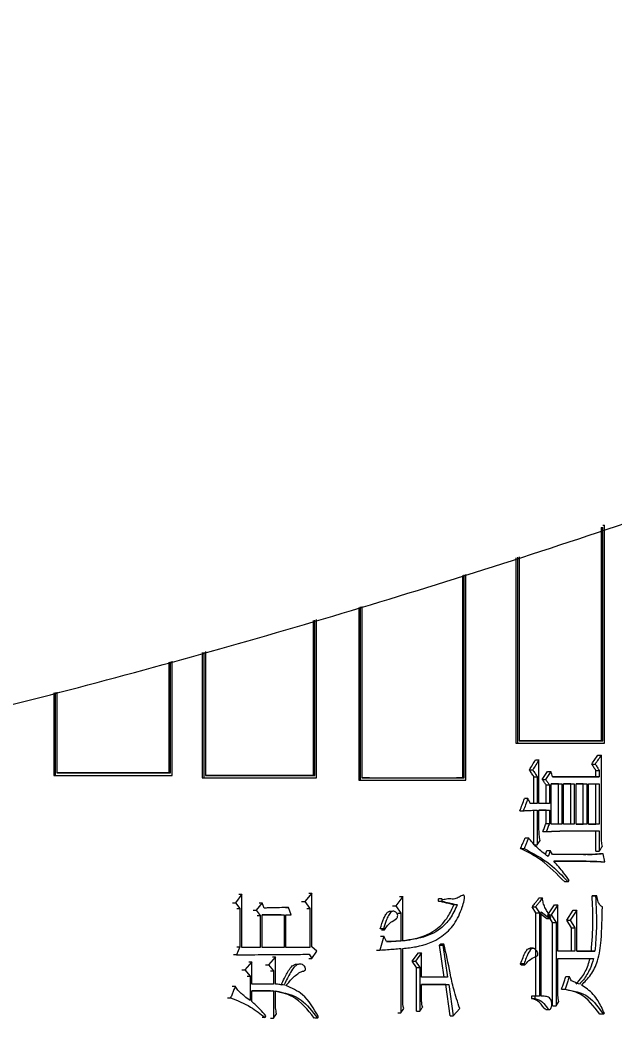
# Model space of a CAD drawing. Header units: millimetres. Extents: x 1852 to 4288, y 681 to 2404.
# Drawn here: x 2945.21 to 2957.33, y 955.82 to 976.14 of the extents above; entities that cross this region are included whole.
import ezdxf

# ---------------------------------------------------------------- set-up
doc = ezdxf.new("R2010")
doc.units = ezdxf.units.MM

msp = doc.modelspace()

# ---------------------------------------------------------------- linework, layer by layer
at = {"color": 7, "linetype": 'Continuous', "lineweight": 25}
for p, q in [((2957.053, 965.803), (2957.088, 965.803)), ((2957.053, 965.803), (2957.053, 961.462)), ((2957.084, 965.853), (2957.12, 965.853)), ((2957.088, 961.462), (2957.088, 965.803)), ((2957.12, 961.412), (2957.12, 965.853)), ((2955.316, 965.187), (2955.316, 961.412)), ((2955.35, 965.198), (2955.35, 961.412)), ((2955.383, 965.209), (2955.383, 961.462)), ((2954.227, 964.828), (2954.227, 960.709)), ((2954.261, 960.709), (2954.261, 964.839)), ((2954.294, 960.659), (2954.294, 964.85)), ((2952.114, 964.18), (2952.114, 960.659)), ((2952.146, 964.189), (2952.146, 960.659)), ((2952.18, 964.199), (2952.18, 960.709)), ((2951.188, 963.913), (2951.188, 960.759)), ((2951.22, 960.759), (2951.22, 963.922)), ((2951.255, 960.709), (2951.255, 963.932)), ((2948.926, 963.26), (2948.926, 960.709)), ((2948.956, 963.269), (2948.956, 960.709)), ((2948.992, 963.279), (2948.992, 960.759)), ((2948.247, 963.065), (2948.247, 960.809)), ((2948.277, 960.809), (2948.277, 963.073)), ((2948.313, 960.759), (2948.313, 963.084)), ((2945.902, 962.438), (2945.902, 960.759)), ((2945.93, 962.445), (2945.93, 960.759)), ((2945.967, 962.454), (2945.967, 960.809)), ((2955.383, 961.462), (2957.088, 961.462)), ((2957.053, 961.462), (2955.383, 961.462)), ((2957.053, 961.462), (2957.088, 961.462)), ((2955.316, 961.412), (2957.084, 961.412)), ((2955.316, 961.412), (2955.35, 961.412)), ((2955.35, 961.412), (2957.12, 961.412)), ((2957.084, 961.412), (2957.12, 961.412)), ((2955.716, 961.077), (2955.785, 961.077)), ((2955.785, 960.19), (2955.785, 961.077)), ((2956.984, 961.174), (2957.055, 961.174)), ((2948.247, 960.809), (2948.277, 960.809)), ((2955.589, 960.871), (2955.658, 960.871)), ((2955.957, 960.839), (2956.026, 960.839)), ((2956.859, 960.99), (2956.93, 960.99)), ((2956.943, 960.86), (2957.013, 960.86)), ((2956.943, 960.731), (2956.943, 960.86)), ((2957.013, 960.86), (2957.013, 960.731)), ((2945.902, 960.759), (2948.284, 960.759)), ((2945.902, 960.759), (2945.93, 960.759)), ((2948.284, 960.759), (2948.313, 960.759)), ((2948.926, 960.709), (2951.224, 960.709)), ((2948.926, 960.709), (2948.956, 960.709)), ((2951.188, 960.759), (2951.22, 960.759)), ((2951.224, 960.709), (2951.255, 960.709)), ((2952.114, 960.659), (2952.18, 960.659)), ((2952.114, 960.659), (2952.146, 960.659)), ((2952.332, 960.709), (2952.18, 960.709)), ((2952.672, 960.659), (2954.261, 960.659)), ((2954.227, 960.709), (2954.106, 960.709)), ((2954.227, 960.709), (2954.261, 960.709)), ((2954.261, 960.659), (2954.294, 960.659)), ((2955.681, 960.731), (2955.75, 960.731)), ((2955.681, 960.19), (2955.681, 960.731)), ((2955.75, 960.731), (2955.75, 960.19)), ((2955.851, 960.677), (2955.92, 960.677)), ((2957.013, 960.731), (2956.061, 960.731)), ((2956.061, 960.731), (2956.943, 960.731)), ((2956.943, 960.731), (2957.013, 960.731)), ((2955.928, 960.568), (2955.998, 960.568)), ((2955.928, 960.19), (2955.928, 960.568)), ((2955.998, 960.568), (2955.998, 960.19)), ((2956.033, 959.768), (2956.033, 960.59)), ((2956.033, 960.59), (2956.251, 960.59)), ((2956.182, 960.59), (2956.033, 960.59)), ((2956.182, 960.59), (2956.251, 960.59)), ((2956.182, 959.768), (2956.182, 960.59)), ((2956.251, 960.59), (2956.251, 959.768)), ((2956.287, 959.768), (2956.287, 960.59)), ((2956.287, 960.59), (2956.504, 960.59)), ((2956.434, 960.59), (2956.287, 960.59)), ((2956.434, 960.59), (2956.504, 960.59)), ((2956.434, 959.768), (2956.434, 960.59)), ((2956.504, 960.59), (2956.504, 959.768)), ((2956.539, 959.768), (2956.539, 960.59)), ((2956.539, 960.59), (2956.756, 960.59)), ((2956.685, 960.59), (2956.539, 960.59)), ((2956.685, 960.59), (2956.756, 960.59)), ((2956.685, 959.768), (2956.685, 960.59)), ((2956.756, 960.59), (2956.756, 959.768)), ((2956.791, 959.768), (2956.791, 960.59)), ((2956.791, 960.59), (2957.013, 960.59)), ((2956.943, 959.768), (2956.943, 960.59)), ((2957.013, 960.59), (2957.013, 959.768)), ((2955.558, 960.287), (2955.489, 960.287)), ((2955.397, 960.038), (2955.465, 960.038)), ((2955.75, 960.19), (2955.608, 960.19)), ((2955.681, 959.346), (2955.681, 960.049)), ((2955.75, 960.049), (2955.75, 959.346)), ((2955.998, 960.19), (2955.785, 960.19)), ((2955.785, 960.049), (2955.998, 960.049)), ((2955.785, 959.649), (2955.785, 960.049)), ((2955.928, 960.049), (2955.785, 960.049)), ((2955.928, 960.049), (2955.998, 960.049)), ((2955.928, 959.779), (2955.928, 960.049)), ((2955.998, 960.049), (2955.998, 959.779)), ((2955.865, 959.616), (2955.934, 959.616)), ((2955.928, 959.779), (2955.998, 959.779)), ((2956.251, 959.768), (2956.033, 959.768)), ((2956.23, 959.627), (2957.013, 959.627)), ((2956.504, 959.768), (2956.287, 959.768)), ((2956.756, 959.768), (2956.539, 959.768)), ((2956.539, 959.768), (2956.685, 959.768)), ((2956.756, 959.768), (2956.685, 959.768)), ((2957.013, 959.768), (2956.791, 959.768)), ((2956.791, 959.768), (2956.943, 959.768)), ((2957.013, 959.768), (2956.943, 959.768)), ((2956.943, 959.216), (2956.943, 959.627)), ((2957.013, 959.627), (2957.013, 959.216)), ((2955.504, 959.487), (2955.572, 959.487)), ((2955.411, 959.27), (2955.48, 959.27)), ((2955.681, 959.346), (2955.75, 959.346)), ((2955.943, 959.227), (2956.012, 959.227)), ((2956.061, 959.151), (2956.012, 959.227)), ((2956.943, 959.216), (2957.013, 959.216)), ((2956.763, 959.151), (2956.061, 959.151)), ((2956.089, 959.011), (2956.791, 959.011)), ((2956.72, 959.011), (2956.089, 959.011)), ((2956.692, 959.151), (2956.739, 959.151)), ((2956.72, 959.011), (2956.791, 959.011)), ((2957.089, 959.162), (2957.019, 959.162)), ((2957.053, 959), (2957.124, 959)), ((2957.124, 959), (2957.089, 959.162)), ((2956.378, 958.589), (2956.308, 958.589)), ((2956.378, 958.589), (2956.399, 958.621)), ((2949.545, 958.167), (2949.606, 958.167)), ((2949.73, 958.34), (2949.606, 958.167)), ((2949.606, 958.167), (2949.691, 958.048)), ((2949.669, 958.34), (2949.73, 958.34)), ((2949.73, 957.258), (2949.73, 958.34)), ((2950.147, 958.167), (2950.024, 958.015)), ((2950.086, 958.167), (2950.147, 958.167)), ((2950.186, 958.059), (2950.147, 958.167)), ((2950.951, 958.189), (2951.014, 958.189)), ((2951.158, 958.362), (2951.014, 958.189)), ((2951.014, 958.189), (2951.12, 958.048)), ((2951.096, 958.362), (2951.158, 958.362)), ((2951.158, 957.269), (2951.158, 958.362)), ((2953.011, 958.297), (2952.87, 958.102)), ((2952.945, 958.297), (2953.011, 958.297)), ((2953.011, 957.388), (2953.011, 958.297)), ((2953.806, 958.243), (2953.74, 958.243)), ((2953.74, 958.199), (2953.74, 958.243)), ((2953.74, 958.199), (2953.806, 958.199)), ((2953.806, 958.243), (2953.806, 958.199)), ((2955.787, 958.264), (2955.856, 958.264)), ((2956.866, 958.308), (2956.937, 958.308)), ((2956.894, 958.308), (2956.866, 958.308)), ((2956.964, 958.308), (2956.894, 958.308)), ((2956.964, 958.308), (2956.937, 958.308)), ((2949.63, 958.048), (2949.691, 958.048)), ((2949.691, 958.048), (2949.691, 957.269)), ((2949.963, 958.015), (2950.024, 958.015)), ((2950.024, 958.015), (2950.109, 957.907)), ((2950.623, 958.07), (2950.685, 958.07)), ((2950.739, 957.918), (2950.685, 958.07)), ((2951.058, 958.048), (2951.12, 958.048)), ((2951.12, 958.048), (2951.12, 957.258)), ((2952.799, 957.991), (2952.733, 957.991)), ((2952.804, 958.102), (2952.87, 958.102)), ((2952.87, 958.102), (2952.973, 957.951)), ((2954.12, 958.124), (2954.053, 958.124)), ((2955.646, 958.08), (2955.714, 958.08)), ((2955.723, 957.961), (2955.646, 958.08)), ((2955.714, 958.08), (2955.792, 957.961)), ((2955.828, 957.983), (2956.012, 957.842)), ((2955.828, 956.263), (2955.828, 957.983)), ((2955.964, 957.918), (2956.098, 958.124)), ((2956.167, 958.124), (2956.033, 957.918)), ((2956.098, 958.124), (2956.167, 958.124)), ((2956.167, 957.183), (2956.167, 958.124)), ((2956.35, 957.81), (2956.483, 958.016)), ((2956.553, 958.016), (2956.42, 957.81)), ((2956.483, 958.016), (2956.553, 958.016)), ((2956.553, 957.183), (2956.553, 958.016)), ((2950.048, 957.907), (2950.109, 957.907)), ((2950.109, 957.907), (2950.109, 957.258)), ((2950.147, 957.258), (2950.147, 957.918)), ((2950.147, 957.918), (2950.593, 957.918)), ((2950.531, 957.918), (2950.147, 957.918)), ((2950.531, 957.918), (2950.593, 957.918)), ((2950.593, 957.918), (2950.593, 957.258)), ((2950.632, 957.918), (2950.739, 957.918)), ((2950.632, 957.258), (2950.632, 957.918)), ((2950.677, 957.918), (2950.739, 957.918)), ((2952.908, 957.951), (2952.973, 957.951)), ((2952.973, 957.951), (2952.973, 957.388)), ((2955.723, 957.961), (2955.792, 957.961)), ((2955.723, 956.263), (2955.723, 957.961)), ((2955.792, 957.961), (2955.792, 956.263)), ((2955.943, 957.842), (2955.828, 957.93)), ((2956.012, 957.842), (2955.943, 957.842)), ((2955.964, 957.918), (2956.033, 957.918)), ((2956.062, 957.767), (2955.964, 957.918)), ((2956.012, 957.842), (2956.026, 957.875)), ((2956.033, 957.918), (2956.132, 957.767)), ((2956.062, 957.767), (2956.132, 957.767)), ((2956.062, 956.068), (2956.062, 957.767)), ((2956.132, 957.767), (2956.132, 956.068)), ((2956.35, 957.81), (2956.42, 957.81)), ((2956.448, 957.659), (2956.35, 957.81)), ((2956.42, 957.81), (2956.518, 957.659)), ((2952.574, 957.615), (2952.639, 957.615)), ((2956.448, 957.659), (2956.518, 957.659)), ((2956.448, 957.183), (2956.448, 957.659)), ((2956.518, 957.659), (2956.518, 957.183)), ((2952.624, 957.485), (2952.542, 957.204)), ((2952.559, 957.485), (2952.624, 957.485)), ((2952.676, 957.377), (2952.624, 957.485)), ((2952.908, 957.388), (2952.973, 957.388)), ((2949.691, 957.269), (2949.621, 957.107)), ((2950.109, 957.258), (2949.73, 957.258)), ((2950.593, 957.258), (2950.147, 957.258)), ((2951.12, 957.258), (2950.632, 957.258)), ((2951.257, 957.183), (2951.158, 957.269)), ((2951.158, 957.031), (2951.257, 957.183)), ((2952.477, 957.204), (2952.542, 957.204)), ((2952.973, 957.237), (2952.973, 955.928)), ((2953.011, 956.144), (2953.011, 957.237)), ((2953.204, 956.977), (2953.329, 957.15)), ((2953.395, 957.15), (2953.269, 956.977)), ((2953.329, 957.15), (2953.395, 957.15)), ((2953.395, 956.653), (2953.395, 957.15)), ((2953.784, 957.323), (2953.762, 957.302)), ((2953.762, 957.302), (2953.828, 957.302)), ((2953.857, 956.653), (2953.762, 957.302)), ((2953.85, 957.323), (2953.784, 957.323)), ((2953.85, 957.323), (2953.828, 957.302)), ((2953.828, 957.302), (2953.923, 956.653)), ((2955.664, 957.239), (2955.595, 957.239)), ((2956.518, 957.183), (2956.167, 957.183)), ((2956.923, 957.183), (2956.553, 957.183)), ((2956.553, 957.183), (2956.852, 957.183)), ((2956.852, 957.183), (2956.923, 957.183)), ((2949.621, 957.107), (2949.561, 957.107)), ((2949.939, 956.966), (2949.792, 956.804)), ((2949.878, 956.966), (2949.939, 956.966)), ((2949.939, 956.512), (2949.939, 956.966)), ((2950.417, 957.064), (2950.278, 956.901)), ((2950.355, 957.064), (2950.417, 957.064)), ((2950.417, 956.512), (2950.417, 957.064)), ((2951.096, 957.031), (2951.158, 957.031)), ((2951.105, 957.118), (2951.158, 957.031)), ((2953.204, 956.977), (2953.269, 956.977)), ((2953.292, 956.847), (2953.204, 956.977)), ((2953.269, 956.977), (2953.358, 956.847)), ((2956.167, 956.371), (2956.167, 957.031)), ((2956.167, 957.031), (2956.895, 957.031)), ((2949.731, 956.804), (2949.792, 956.804)), ((2949.792, 956.804), (2949.9, 956.674)), ((2950.217, 956.901), (2950.278, 956.901)), ((2950.278, 956.901), (2950.378, 956.782)), ((2950.317, 956.782), (2950.378, 956.782)), ((2950.378, 956.782), (2950.378, 956.512)), ((2950.881, 956.912), (2950.818, 956.912)), ((2953.292, 956.847), (2953.358, 956.847)), ((2953.292, 955.96), (2953.292, 956.847)), ((2955.48, 956.923), (2955.411, 956.923)), ((2955.425, 956.901), (2955.411, 956.923)), ((2955.425, 956.901), (2955.494, 956.901)), ((2955.48, 956.923), (2955.494, 956.901)), ((2949.839, 956.674), (2949.9, 956.674)), ((2949.9, 956.674), (2949.9, 956.177)), ((2953.923, 956.653), (2953.395, 956.653)), ((2956.329, 956.663), (2956.399, 956.663)), ((2949.537, 956.469), (2949.598, 956.469)), ((2950.378, 956.512), (2949.939, 956.512)), ((2949.939, 956.371), (2950.378, 956.371)), ((2949.939, 956.155), (2949.939, 956.371)), ((2950.316, 956.371), (2949.939, 956.371)), ((2950.317, 956.371), (2950.378, 956.371)), ((2950.378, 956.371), (2950.378, 955.82)), ((2950.417, 956.122), (2950.417, 956.371)), ((2953.395, 956.501), (2953.952, 956.501)), ((2953.395, 956.177), (2953.395, 956.501)), ((2953.886, 956.501), (2953.395, 956.501)), ((2953.886, 956.501), (2953.952, 956.501)), ((2953.973, 955.863), (2953.886, 956.501)), ((2953.952, 956.501), (2954.04, 955.863)), ((2956.245, 956.404), (2956.315, 956.404)), ((2949.444, 956.23), (2949.505, 956.23)), ((2955.631, 956.263), (2955.631, 956.22)), ((2955.7, 956.263), (2955.631, 956.263)), ((2955.631, 956.22), (2955.7, 956.22)), ((2955.7, 956.263), (2955.7, 956.22)), ((2955.792, 956.263), (2955.7, 956.263)), ((2955.86, 956.264), (2955.828, 956.264)), ((2956.132, 956.068), (2956.188, 956.155)), ((2952.973, 955.928), (2953.033, 956.014)), ((2953.292, 955.96), (2953.358, 955.96)), ((2954.04, 955.863), (2954.171, 956.014)), ((2955.921, 955.995), (2955.991, 955.995)), ((2956.062, 956.068), (2956.132, 956.068)), ((2950.209, 955.83), (2950.224, 955.863)), ((2950.378, 955.82), (2950.44, 955.906)), ((2951.273, 955.82), (2951.295, 955.841)), ((2952.908, 955.928), (2952.973, 955.928)), ((2953.973, 955.863), (2954.04, 955.863)), ((2957.096, 955.895), (2957.026, 955.895)), ((2957.096, 955.895), (2957.117, 955.917))]:
    msp.add_line(p, q, dxfattribs=at)
at = {"color": 7, "linetype": 'Continuous', "lineweight": 25, "flags": 128}
for points in [[(2957.055, 959.573), (2957.055, 960.168), (2957.055, 961.174)], [(2956.061, 960.731), (2956.044, 960.785), (2956.026, 960.839)], [(2956.012, 959.227), (2955.996, 959.182), (2955.983, 959.145), (2955.969, 959.108)], [(2952.617, 957.637), (2952.593, 957.637), (2952.572, 957.637), (2952.552, 957.637)], [(2952.617, 957.637), (2952.628, 957.626), (2952.639, 957.615)], [(2949.63, 957.269), (2949.645, 957.269), (2949.661, 957.269), (2949.691, 957.269)], [(2953.358, 956.847), (2953.358, 956.404), (2953.358, 955.96)], [(2950.209, 955.83), (2950.185, 955.83), (2950.166, 955.83), (2950.148, 955.83)], [(2950.317, 955.82), (2950.332, 955.82), (2950.347, 955.82), (2950.378, 955.82)], [(2951.273, 955.82), (2951.249, 955.82), (2951.229, 955.82), (2951.21, 955.82)]]:
    msp.add_lwpolyline(points, dxfattribs=at)
at = {"color": 7, "linetype": 'Continuous', "lineweight": 25}
for points, knots in [([(2902.594, 956.935), (2905.154, 956.96), (2908.734, 956.995), (2914.004, 957.274), (2918.468, 957.609), (2923.784, 958.175), (2929.353, 958.948), (2935.167, 959.958), (2941.138, 961.214), (2947.214, 962.725), (2953.352, 964.495), (2959.517, 966.53), (2965.681, 968.829), (2971.817, 971.394), (2977.906, 974.225), (2983.925, 977.319), (2989.858, 980.673), (2995.687, 984.285), (3001.397, 988.151), (3006.972, 992.265), (3012.4, 996.622), (3017.665, 1001.216), (3022.757, 1006.041), (3027.661, 1011.089), (3032.368, 1016.352), (3036.866, 1021.822), (3041.144, 1027.49), (3045.193, 1033.347), (3049.003, 1039.384), (3052.564, 1045.589), (3055.87, 1051.954), (3058.91, 1058.467), (3061.68, 1065.116), (3064.17, 1071.89), (3066.375, 1078.778), (3068.29, 1085.767), (3069.909, 1092.844), (3071.226, 1099.998), (3072.239, 1107.215), (3072.944, 1114.482), (3073.337, 1121.786), (3073.415, 1129.114), (3073.178, 1136.452), (3072.624, 1143.787), (3071.752, 1151.105), (3070.562, 1158.392), (3069.054, 1165.634), (3067.229, 1172.819), (3065.088, 1179.932), (3062.634, 1186.959), (3059.87, 1193.888), (3056.797, 1200.704), (3053.42, 1207.395), (3049.742, 1213.947), (3045.768, 1220.347), (3041.503, 1226.582), (3036.952, 1232.64), (3032.12, 1238.508), (3027.013, 1244.175), (3021.637, 1249.627), (3016.19, 1254.675), (3010.717, 1259.327), (3005.258, 1263.597), (2999.633, 1267.639), (2993.852, 1271.447), (2987.924, 1275.016), (2981.862, 1278.338), (2975.676, 1281.408), (2969.38, 1284.221), (2962.986, 1286.773), (2956.511, 1289.059), (2949.973, 1291.076), (2943.398, 1292.818), (2936.825, 1294.283), (2930.331, 1295.465), (2924.042, 1296.362), (2918.518, 1296.945), (2913.635, 1297.313), (2908.811, 1297.552), (2902.837, 1297.67), (2897.32, 1297.559), (2892.051, 1297.287), (2887.587, 1296.95), (2882.27, 1296.385), (2876.701, 1295.612), (2870.888, 1294.602), (2864.917, 1293.345), (2858.841, 1291.835), (2852.703, 1290.064), (2846.538, 1288.03), (2840.374, 1285.73), (2834.237, 1283.165), (2828.149, 1280.335), (2822.13, 1277.241), (2816.197, 1273.886), (2810.368, 1270.274), (2804.658, 1266.409), (2799.082, 1262.295), (2793.655, 1257.937), (2788.389, 1253.343), (2783.298, 1248.519), (2778.393, 1243.471), (2773.686, 1238.208), (2769.189, 1232.738), (2764.91, 1227.07), (2760.862, 1221.213), (2757.052, 1215.176), (2753.49, 1208.97), (2750.185, 1202.605), (2747.143, 1196.093), (2744.381, 1189.442), (2742.044, 1183.16), (2740.765, 1179.055), (2740.202, 1177.246)], [0, 0, 0, 0, 0.0102074, 0.014274, 0.021037, 0.0280561, 0.0355867, 0.0434511, 0.0515783, 0.0599113, 0.0684099, 0.0770439, 0.085791, 0.0946336, 0.1035582, 0.112554, 0.1216124, 0.1307262, 0.1398897, 0.1490979, 0.1583469, 0.1676331, 0.1769537, 0.1863062, 0.1956884, 0.2050985, 0.2145348, 0.2239961, 0.233481, 0.2429885, 0.2525178, 0.262068, 0.2716385, 0.2812287, 0.2908382, 0.3004664, 0.3101132, 0.3197782, 0.3294613, 0.3391624, 0.3488814, 0.3586183, 0.3683733, 0.3781464, 0.387938, 0.3977483, 0.4075776, 0.4174265, 0.4272956, 0.4371854, 0.4470968, 0.4570307, 0.4669882, 0.4769704, 0.486979, 0.4970156, 0.5070822, 0.5171812, 0.5273154, 0.5374882, 0.5477037, 0.5569145, 0.5661226, 0.5753266, 0.5845258, 0.5937191, 0.6029052, 0.6120821, 0.6212471, 0.6303962, 0.6395236, 0.6486197, 0.6576679, 0.6666375, 0.6754633, 0.6839789, 0.6919633, 0.6976055, 0.7035012, 0.7112199, 0.7214273, 0.7254939, 0.7322569, 0.739276, 0.7468066, 0.754671, 0.7627982, 0.7711312, 0.7796298, 0.7882638, 0.7970109, 0.8058535, 0.8147781, 0.8237739, 0.8328323, 0.8419461, 0.8511096, 0.8603178, 0.8695668, 0.878853, 0.8881736, 0.8975261, 0.9069083, 0.9163184, 0.9257547, 0.935216, 0.9447009, 0.9542084, 0.9637377, 0.9732879, 0.9828584, 0.9924486, 1, 1, 1, 1]), ([(2955.589, 960.871), (2955.61, 960.906), (2955.653, 960.974), (2955.695, 961.043), (2955.716, 961.077)], [0, 0, 0, 0, 0.499999, 1, 1, 1, 1]), ([(2955.785, 961.077), (2955.764, 961.043), (2955.722, 960.974), (2955.679, 960.906), (2955.658, 960.871)], [0, 0, 0, 0, 0.5, 1, 1, 1, 1]), ([(2956.859, 960.99), (2956.88, 961.021), (2956.922, 961.082), (2956.963, 961.144), (2956.984, 961.174)], [0, 0, 0, 0, 0.499999, 1, 1, 1, 1]), ([(2957.055, 961.174), (2957.034, 961.144), (2956.992, 961.082), (2956.951, 961.021), (2956.93, 960.99)], [0, 0, 0, 0, 0.5, 1, 1, 1, 1]), ([(2945.967, 960.809), (2946.208, 960.809), (2946.69, 960.809), (2947.461, 960.809), (2947.987, 960.809), (2948.277, 960.809)], [0, 0, 0, 0, 0.30968, 0.61936, 1, 1, 1, 1]), ([(2948.247, 960.809), (2948.057, 960.809), (2947.677, 960.809), (2946.919, 960.809), (2946.346, 960.809), (2945.967, 960.809)], [0, 0, 0, 0, 0.253112, 0.506224, 1, 1, 1, 1]), ([(2955.681, 960.731), (2955.666, 960.754), (2955.635, 960.801), (2955.604, 960.848), (2955.589, 960.871)], [0, 0, 0, 0, 0.5, 1, 1, 1, 1]), ([(2955.658, 960.871), (2955.673, 960.848), (2955.704, 960.801), (2955.735, 960.754), (2955.75, 960.731)], [0, 0, 0, 0, 0.499999, 1, 1, 1, 1]), ([(2955.851, 960.677), (2955.868, 960.704), (2955.904, 960.758), (2955.939, 960.812), (2955.957, 960.839)], [0, 0, 0, 0, 0.4999987, 1, 1, 1, 1]), ([(2956.026, 960.839), (2956.008, 960.812), (2955.973, 960.758), (2955.938, 960.704), (2955.92, 960.677)], [0, 0, 0, 0, 0.499999, 1, 1, 1, 1]), ([(2956.943, 960.86), (2956.929, 960.882), (2956.901, 960.925), (2956.873, 960.969), (2956.859, 960.99)], [0, 0, 0, 0, 0.5, 1, 1, 1, 1]), ([(2956.93, 960.99), (2956.944, 960.969), (2956.971, 960.925), (2956.999, 960.882), (2957.013, 960.86)], [0, 0, 0, 0, 0.499999, 1, 1, 1, 1]), ([(2945.93, 960.759), (2946.171, 960.759), (2946.653, 960.759), (2947.449, 960.759), (2947.999, 960.759), (2948.313, 960.759)], [0, 0, 0, 0, 0.300085, 0.60017, 1, 1, 1, 1]), ([(2948.956, 960.709), (2949.189, 960.709), (2949.654, 960.709), (2950.422, 960.709), (2950.952, 960.709), (2951.255, 960.709)], [0, 0, 0, 0, 0.300085, 0.60017, 1, 1, 1, 1]), ([(2948.992, 960.759), (2949.225, 960.759), (2949.69, 960.759), (2950.434, 960.759), (2950.94, 960.759), (2951.22, 960.759)], [0, 0, 0, 0, 0.30968, 0.61936, 1, 1, 1, 1]), ([(2951.188, 960.759), (2951.005, 960.759), (2950.639, 960.759), (2949.909, 960.759), (2949.357, 960.759), (2948.992, 960.759)], [0, 0, 0, 0, 0.2534485, 0.506897, 1, 1, 1, 1]), ([(2952.146, 960.659), (2952.364, 960.659), (2952.799, 960.659), (2953.516, 960.659), (2954.011, 960.659), (2954.294, 960.659)], [0, 0, 0, 0, 0.300081, 0.600162, 1, 1, 1, 1]), ([(2952.18, 960.709), (2952.398, 960.709), (2952.833, 960.709), (2953.528, 960.709), (2954, 960.709), (2954.261, 960.709)], [0, 0, 0, 0, 0.309921, 0.619841, 1, 1, 1, 1]), ([(2955.928, 960.568), (2955.916, 960.586), (2955.89, 960.622), (2955.864, 960.659), (2955.851, 960.677)], [0, 0, 0, 0, 0.5000002, 1, 1, 1, 1]), ([(2955.92, 960.677), (2955.933, 960.659), (2955.959, 960.622), (2955.985, 960.586), (2955.998, 960.568)], [0, 0, 0, 0, 0.499999, 1, 1, 1, 1]), ([(2955.397, 960.038), (2955.412, 960.08), (2955.443, 960.163), (2955.474, 960.246), (2955.489, 960.287)], [0, 0, 0, 0, 0.5, 1, 1, 1, 1]), ([(2955.558, 960.287), (2955.543, 960.246), (2955.512, 960.163), (2955.481, 960.08), (2955.465, 960.038)], [0, 0, 0, 0, 0.499999, 1, 1, 1, 1]), ([(2955.608, 960.19), (2955.6, 960.206), (2955.583, 960.238), (2955.566, 960.271), (2955.558, 960.287)], [0, 0, 0, 0, 0.500001, 1, 1, 1, 1]), ([(2955.465, 960.038), (2955.492, 960.04), (2955.544, 960.045), (2955.639, 960.048), (2955.708, 960.049), (2955.75, 960.049)], [0, 0, 0, 0, 0.276869, 0.553757, 1, 1, 1, 1]), ([(2955.807, 959.433), (2955.8, 959.472), (2955.787, 959.543), (2955.786, 959.617), (2955.785, 959.649)], [0, 0, 0, 0, 0.558835, 1, 1, 1, 1]), ([(2955.865, 959.616), (2955.876, 959.644), (2955.897, 959.698), (2955.918, 959.752), (2955.928, 959.779)], [0, 0, 0, 0, 0.499999, 1, 1, 1, 1]), ([(2955.998, 959.779), (2955.987, 959.752), (2955.966, 959.698), (2955.945, 959.644), (2955.934, 959.616)], [0, 0, 0, 0, 0.5, 1, 1, 1, 1]), ([(2955.934, 959.616), (2955.936, 959.617), (2955.941, 959.617), (2955.947, 959.617), (2955.951, 959.617), (2955.956, 959.617), (2955.96, 959.617), (2955.965, 959.618), (2955.969, 959.618), (2955.974, 959.618), (2955.978, 959.618), (2955.983, 959.618), (2955.987, 959.618), (2955.993, 959.619), (2955.997, 959.619), (2956.002, 959.619), (2956.006, 959.619), (2956.014, 959.619), (2956.023, 959.62), (2956.032, 959.62), (2956.041, 959.62), (2956.051, 959.621), (2956.06, 959.621), (2956.069, 959.621), (2956.078, 959.622), (2956.089, 959.622), (2956.098, 959.622), (2956.107, 959.623), (2956.116, 959.623), (2956.125, 959.623), (2956.134, 959.624), (2956.143, 959.624), (2956.152, 959.624), (2956.161, 959.625), (2956.168, 959.625), (2956.175, 959.625), (2956.181, 959.625), (2956.187, 959.626), (2956.192, 959.626), (2956.196, 959.626), (2956.201, 959.626), (2956.205, 959.626), (2956.21, 959.627), (2956.214, 959.627), (2956.219, 959.627), (2956.224, 959.627), (2956.228, 959.627), (2956.23, 959.627)], [0, 0, 0, 0, 0.0228582, 0.0457162, 0.0571452, 0.0685742, 0.0914321, 0.1028611, 0.1142901, 0.1371481, 0.1485771, 0.1600061, 0.1828641, 0.1942931, 0.217151, 0.22858, 0.240009, 0.262867, 0.308583, 0.3314409, 0.3542989, 0.4000149, 0.4228729, 0.4457309, 0.4914468, 0.5143048, 0.5600208, 0.5828788, 0.6057367, 0.6514527, 0.6743107, 0.6971687, 0.7428846, 0.7657426, 0.7886006, 0.8114586, 0.8343166, 0.8571745, 0.8686035, 0.8800325, 0.9028905, 0.9143195, 0.9257485, 0.9486065, 0.9600355, 0.9800177, 1, 1, 1, 1]), ([(2955.411, 959.27), (2955.423, 959.299), (2955.445, 959.35), (2955.476, 959.422), (2955.494, 959.465), (2955.504, 959.487)], [0, 0, 0, 0, 0.402506, 0.701253, 1, 1, 1, 1]), ([(2955.572, 959.487), (2955.56, 959.458), (2955.538, 959.407), (2955.507, 959.335), (2955.489, 959.292), (2955.48, 959.27)], [0, 0, 0, 0, 0.402372, 0.701186, 1, 1, 1, 1]), ([(2955.969, 959.108), (2955.89, 959.167), (2955.748, 959.274), (2955.626, 959.421), (2955.572, 959.487)], [0, 0, 0, 0, 0.5582906, 1, 1, 1, 1]), ([(2955.75, 959.346), (2955.759, 959.36), (2955.778, 959.389), (2955.797, 959.418), (2955.807, 959.433)], [0, 0, 0, 0, 0.5, 1, 1, 1, 1]), ([(2957.075, 959.314), (2957.07, 959.35), (2957.061, 959.411), (2957.056, 959.498), (2957.055, 959.548), (2957.055, 959.573)], [0, 0, 0, 0, 0.425218, 0.711978, 1, 1, 1, 1]), ([(2956.308, 958.589), (2956.153, 958.749), (2955.878, 959.034), (2955.553, 959.198), (2955.411, 959.27)], [0, 0, 0, 0, 0.563504, 1, 1, 1, 1]), ([(2955.48, 959.27), (2955.66, 959.176), (2955.984, 959.006), (2956.257, 958.717), (2956.378, 958.589)], [0, 0, 0, 0, 0.556051, 1, 1, 1, 1]), ([(2955.916, 959.152), (2955.916, 959.152), (2955.921, 959.165), (2955.929, 959.19), (2955.938, 959.215), (2955.943, 959.227)], [0, 0, 0, 0, 0.010312, 0.505157, 1, 1, 1, 1]), ([(2957.013, 959.216), (2957.023, 959.232), (2957.044, 959.265), (2957.065, 959.297), (2957.075, 959.314)], [0, 0, 0, 0, 0.499999, 1, 1, 1, 1]), ([(2956.399, 958.621), (2956.362, 958.674), (2956.294, 958.768), (2956.189, 958.896), (2956.123, 958.972), (2956.089, 959.011)], [0, 0, 0, 0, 0.38007, 0.689866, 1, 1, 1, 1]), ([(2957.053, 959), (2957.012, 959.001), (2956.936, 959.004), (2956.825, 959.007), (2956.755, 959.01), (2956.72, 959.011)], [0, 0, 0, 0, 0.371274, 0.685636, 1, 1, 1, 1]), ([(2957.089, 959.162), (2957.087, 959.162), (2957.082, 959.161), (2957.072, 959.16), (2957.062, 959.16), (2957.051, 959.159), (2957.045, 959.158), (2957.04, 959.158), (2957.035, 959.157), (2957.029, 959.157), (2957.021, 959.156), (2957.011, 959.156), (2957.001, 959.155), (2956.991, 959.154), (2956.981, 959.154), (2956.971, 959.153), (2956.96, 959.153), (2956.95, 959.153), (2956.94, 959.152), (2956.93, 959.152), (2956.92, 959.152), (2956.91, 959.152), (2956.9, 959.151), (2956.889, 959.151), (2956.879, 959.151), (2956.869, 959.151), (2956.862, 959.151), (2956.854, 959.151), (2956.848, 959.151), (2956.841, 959.151), (2956.836, 959.151), (2956.831, 959.151), (2956.826, 959.151), (2956.821, 959.151), (2956.816, 959.151), (2956.811, 959.151), (2956.806, 959.151), (2956.801, 959.151), (2956.795, 959.151), (2956.79, 959.151), (2956.785, 959.151), (2956.78, 959.151), (2956.775, 959.151), (2956.769, 959.151), (2956.765, 959.151), (2956.763, 959.151)], [0, 0, 0, 0, 0.023274, 0.046547, 0.093095, 0.116368, 0.139642, 0.151279, 0.162916, 0.18619, 0.209463, 0.232737, 0.279285, 0.302558, 0.325832, 0.372379, 0.395653, 0.418927, 0.465474, 0.488748, 0.512022, 0.558569, 0.581843, 0.605117, 0.651664, 0.674938, 0.698211, 0.721485, 0.744759, 0.756396, 0.779669, 0.791306, 0.802943, 0.826217, 0.837854, 0.84949, 0.872764, 0.884401, 0.896038, 0.919311, 0.930948, 0.942585, 0.965859, 0.977496, 1, 1, 1, 1]), ([(2956.772, 959.151), (2956.786, 959.151), (2956.834, 959.151), (2956.917, 959.153), (2956.985, 959.159), (2957.019, 959.162)], [0, 0, 0, 0, 0.171827, 0.585698, 1, 1, 1, 1]), ([(2956.791, 959.011), (2956.793, 959.011), (2956.798, 959.01), (2956.805, 959.01), (2956.81, 959.01), (2956.815, 959.01), (2956.82, 959.01), (2956.825, 959.01), (2956.831, 959.009), (2956.836, 959.009), (2956.841, 959.009), (2956.846, 959.009), (2956.853, 959.009), (2956.86, 959.008), (2956.871, 959.008), (2956.881, 959.008), (2956.891, 959.007), (2956.902, 959.007), (2956.912, 959.007), (2956.922, 959.006), (2956.932, 959.006), (2956.943, 959.006), (2956.953, 959.005), (2956.963, 959.005), (2956.974, 959.005), (2956.984, 959.004), (2956.992, 959.004), (2956.999, 959.004), (2957.007, 959.004), (2957.015, 959.003), (2957.023, 959.003), (2957.029, 959.003), (2957.034, 959.003), (2957.039, 959.003), (2957.044, 959.002), (2957.05, 959.002), (2957.055, 959.002), (2957.06, 959.002), (2957.065, 959.002), (2957.07, 959.002), (2957.075, 959.001), (2957.08, 959.001), (2957.086, 959.001), (2957.091, 959.001), (2957.096, 959.001), (2957.101, 959.001), (2957.106, 959), (2957.111, 959), (2957.117, 959), (2957.121, 959), (2957.124, 959)], [0, 0, 0, 0, 0.023174, 0.046349, 0.057936, 0.069523, 0.092698, 0.104285, 0.115872, 0.139047, 0.150634, 0.162221, 0.185396, 0.20857, 0.231745, 0.278094, 0.301268, 0.324442, 0.370791, 0.393966, 0.41714, 0.463489, 0.486664, 0.509838, 0.556187, 0.579362, 0.602536, 0.625711, 0.648885, 0.672059, 0.695234, 0.718408, 0.729996, 0.741583, 0.764757, 0.776345, 0.787932, 0.811106, 0.822693, 0.834281, 0.857455, 0.869042, 0.88063, 0.903804, 0.915391, 0.926979, 0.950153, 0.96174, 0.973327, 1, 1, 1, 1]), ([(2953.011, 957.237), (2953.101, 957.246), (2953.376, 957.275), (2953.75, 957.405), (2954.069, 957.715), (2954.2, 957.994), (2954.256, 958.189), (2954.27, 958.264), (2954.267, 958.297), (2954.265, 958.308), (2954.26, 958.315), (2954.254, 958.32), (2954.242, 958.322), (2954.201, 958.311), (2954.139, 958.267), (2954.04, 958.227), (2953.95, 958.256), (2953.881, 958.234), (2953.844, 958.227), (2953.821, 958.231), (2953.811, 958.237), (2953.807, 958.242), (2953.806, 958.243)], [0, 0, 0, 0, 0.12969, 0.391826, 0.53917, 0.686254, 0.737833, 0.763743, 0.768247, 0.772786, 0.775634, 0.778494, 0.782467, 0.792759, 0.837973, 0.883317, 0.939016, 0.96559, 0.984609, 0.99227, 0.998264, 1, 1, 1, 1]), ([(2954.053, 958.124), (2954.003, 958.136), (2953.926, 958.155), (2953.821, 958.18), (2953.767, 958.193), (2953.74, 958.199)], [0, 0, 0, 0, 0.482237, 0.741118, 1, 1, 1, 1]), ([(2953.806, 958.199), (2953.857, 958.187), (2953.934, 958.169), (2954.039, 958.143), (2954.093, 958.13), (2954.12, 958.124)], [0, 0, 0, 0, 0.481628, 0.740814, 1, 1, 1, 1]), ([(2955.646, 958.08), (2955.663, 958.103), (2955.696, 958.146), (2955.743, 958.207), (2955.772, 958.245), (2955.787, 958.264)], [0, 0, 0, 0, 0.376207, 0.688103, 1, 1, 1, 1]), ([(2955.856, 958.264), (2955.838, 958.241), (2955.806, 958.199), (2955.759, 958.138), (2955.729, 958.1), (2955.714, 958.08)], [0, 0, 0, 0, 0.375947, 0.687973, 1, 1, 1, 1]), ([(2956.026, 957.875), (2956, 957.912), (2955.957, 957.975), (2955.906, 958.071), (2955.868, 958.161), (2955.86, 958.23), (2955.856, 958.264)], [0, 0, 0, 0, 0.334836, 0.553745, 0.775373, 1, 1, 1, 1]), ([(2956.852, 957.183), (2956.867, 957.381), (2956.895, 957.755), (2956.876, 958.131), (2956.866, 958.308)], [0, 0, 0, 0, 0.529593, 1, 1, 1, 1]), ([(2956.937, 958.308), (2956.948, 958.087), (2956.968, 957.711), (2956.936, 957.337), (2956.923, 957.183)], [0, 0, 0, 0, 0.586461, 1, 1, 1, 1]), ([(2957.075, 958.08), (2957.059, 958.092), (2957.024, 958.114), (2956.982, 958.195), (2956.971, 958.265), (2956.964, 958.308)], [0, 0, 0, 0, 0.268929, 0.548046, 1, 1, 1, 1]), ([(2950.685, 958.07), (2950.624, 958.068), (2950.559, 958.067), (2950.489, 958.065), (2950.474, 958.065), (2950.459, 958.065), (2950.443, 958.064), (2950.428, 958.064), (2950.412, 958.064), (2950.393, 958.063), (2950.378, 958.063), (2950.362, 958.063), (2950.347, 958.062), (2950.332, 958.062), (2950.305, 958.061), (2950.257, 958.06), (2950.214, 958.059), (2950.186, 958.059)], [0, 0, 0, 0, 0.369844, 0.392959, 0.416074, 0.462305, 0.48542, 0.508535, 0.554765, 0.577881, 0.624111, 0.647226, 0.670342, 0.716572, 0.739687, 0.832148, 1, 1, 1, 1]), ([(2952.552, 957.637), (2952.574, 957.711), (2952.605, 957.813), (2952.663, 957.926), (2952.7, 957.978), (2952.728, 957.988), (2952.734, 957.99)], [0, 0, 0, 0, 0.537893, 0.745384, 0.947325, 1, 1, 1, 1]), ([(2952.639, 957.615), (2952.677, 957.674), (2952.745, 957.779), (2952.86, 957.811), (2952.903, 957.872), (2952.91, 957.908), (2952.898, 957.942), (2952.878, 957.967), (2952.856, 957.986), (2952.831, 957.995), (2952.806, 957.995), (2952.762, 957.976), (2952.715, 957.907), (2952.663, 957.788), (2952.634, 957.694), (2952.617, 957.637)], [0, 0, 0, 0, 0.207899, 0.367255, 0.399925, 0.431308, 0.463075, 0.497006, 0.528572, 0.558381, 0.588718, 0.619577, 0.72297, 0.829976, 1, 1, 1, 1]), ([(2952.945, 957.388), (2953.029, 957.399), (2953.282, 957.433), (2953.64, 957.546), (2953.921, 957.84), (2954.015, 958.042), (2954.053, 958.124)], [0, 0, 0, 0, 0.194025, 0.585754, 0.833326, 1, 1, 1, 1]), ([(2954.12, 958.124), (2954.075, 958.029), (2953.985, 957.838), (2953.737, 957.58), (2953.398, 957.441), (2953.134, 957.405), (2953.011, 957.388)], [0, 0, 0, 0, 0.194334, 0.390703, 0.714344, 1, 1, 1, 1]), ([(2956.651, 956.49), (2956.717, 956.556), (2956.849, 956.689), (2957.003, 957.003), (2957.065, 957.487), (2957.071, 957.856), (2957.075, 958.08)], [0, 0, 0, 0, 0.189312, 0.380663, 0.622562, 1, 1, 1, 1]), ([(2952.973, 957.388), (2952.946, 957.386), (2952.892, 957.382), (2952.793, 957.378), (2952.721, 957.378), (2952.676, 957.377)], [0, 0, 0, 0, 0.273961, 0.547941, 1, 1, 1, 1]), ([(2952.676, 957.378), (2952.682, 957.378), (2952.714, 957.378), (2952.792, 957.38), (2952.864, 957.385), (2952.908, 957.388)], [0, 0, 0, 0, 0.072964, 0.423407, 1, 1, 1, 1]), ([(2952.542, 957.204), (2952.594, 957.207), (2952.692, 957.213), (2952.836, 957.224), (2952.928, 957.232), (2952.973, 957.237)], [0, 0, 0, 0, 0.3604321, 0.6801926, 1, 1, 1, 1]), ([(2954.171, 956.014), (2954.127, 956.144), (2954.047, 956.378), (2953.96, 956.824), (2953.893, 957.128), (2953.85, 957.323)], [0, 0, 0, 0, 0.310143, 0.557762, 1, 1, 1, 1]), ([(2955.411, 956.923), (2955.427, 956.966), (2955.457, 957.051), (2955.5, 957.144), (2955.537, 957.205), (2955.564, 957.231), (2955.585, 957.24), (2955.594, 957.238), (2955.595, 957.238)], [0, 0, 0, 0, 0.345691, 0.672315, 0.79105, 0.911206, 0.988404, 1, 1, 1, 1]), ([(2955.494, 956.901), (2955.521, 956.932), (2955.588, 957.007), (2955.679, 957.057), (2955.743, 957.08), (2955.757, 957.094), (2955.763, 957.104), (2955.765, 957.117), (2955.763, 957.135), (2955.756, 957.16), (2955.734, 957.195), (2955.706, 957.222), (2955.675, 957.24), (2955.651, 957.239), (2955.625, 957.226), (2955.576, 957.166), (2955.53, 957.06), (2955.494, 956.963), (2955.48, 956.923)], [0, 0, 0, 0, 0.137524, 0.335447, 0.378025, 0.3933, 0.403602, 0.413937, 0.429101, 0.455133, 0.490172, 0.557555, 0.588524, 0.619673, 0.649408, 0.693614, 0.870957, 1, 1, 1, 1]), ([(2949.621, 957.107), (2949.705, 957.107), (2949.874, 957.109), (2950.125, 957.11), (2950.334, 957.112), (2950.542, 957.113), (2950.727, 957.115), (2950.928, 957.116), (2951.046, 957.117), (2951.105, 957.118)], [0, 0, 0, 0, 0.168661, 0.337321, 0.505982, 0.590312, 0.758972, 0.879486, 1, 1, 1, 1]), ([(2956.539, 956.512), (2956.581, 956.557), (2956.651, 956.632), (2956.729, 956.766), (2956.787, 956.891), (2956.812, 956.984), (2956.825, 957.031)], [0, 0, 0, 0, 0.332937, 0.552321, 0.774679, 1, 1, 1, 1]), ([(2956.895, 957.031), (2956.874, 956.96), (2956.839, 956.842), (2956.764, 956.703), (2956.692, 956.597), (2956.637, 956.54), (2956.609, 956.512)], [0, 0, 0, 0, 0.34637, 0.567178, 0.784978, 1, 1, 1, 1]), ([(2950.531, 956.49), (2950.554, 956.538), (2950.61, 956.657), (2950.686, 956.798), (2950.768, 956.893), (2950.826, 956.917), (2950.866, 956.921), (2950.885, 956.913), (2950.888, 956.912)], [0, 0, 0, 0, 0.2545356, 0.6322289, 0.7772264, 0.880906, 0.9842735, 1, 1, 1, 1]), ([(2950.632, 956.48), (2950.681, 956.538), (2950.782, 956.655), (2950.915, 956.76), (2951.001, 956.779), (2951.02, 956.791), (2951.027, 956.799), (2951.03, 956.807), (2951.031, 956.818), (2951.029, 956.835), (2951.018, 956.861), (2950.998, 956.889), (2950.962, 956.912), (2950.918, 956.92), (2950.866, 956.912), (2950.793, 956.86), (2950.704, 956.719), (2950.637, 956.584), (2950.596, 956.496), (2950.593, 956.49)], [0, 0, 0, 0, 0.181627, 0.364877, 0.405345, 0.414708, 0.422096, 0.428255, 0.434387, 0.44497, 0.464039, 0.494559, 0.524876, 0.568261, 0.613388, 0.663291, 0.787095, 0.985392, 1, 1, 1, 1]), ([(2956.245, 956.404), (2956.255, 956.434), (2956.274, 956.493), (2956.302, 956.58), (2956.32, 956.635), (2956.329, 956.663)], [0, 0, 0, 0, 0.354462, 0.677231, 1, 1, 1, 1]), ([(2956.399, 956.663), (2956.389, 956.633), (2956.37, 956.574), (2956.342, 956.488), (2956.324, 956.432), (2956.315, 956.404)], [0, 0, 0, 0, 0.354383, 0.677192, 1, 1, 1, 1]), ([(2956.448, 956.577), (2956.44, 956.591), (2956.424, 956.62), (2956.407, 956.649), (2956.399, 956.663)], [0, 0, 0, 0, 0.499998, 1, 1, 1, 1]), ([(2956.609, 956.512), (2956.585, 956.52), (2956.546, 956.533), (2956.493, 956.557), (2956.463, 956.57), (2956.448, 956.577)], [0, 0, 0, 0, 0.443144, 0.721519, 1, 1, 1, 1]), ([(2949.598, 956.469), (2949.586, 956.438), (2949.565, 956.384), (2949.534, 956.304), (2949.514, 956.255), (2949.505, 956.231)], [0, 0, 0, 0, 0.380374, 0.690187, 1, 1, 1, 1]), ([(2949.9, 956.177), (2949.863, 956.205), (2949.803, 956.251), (2949.719, 956.318), (2949.651, 956.383), (2949.616, 956.44), (2949.598, 956.469)], [0, 0, 0, 0, 0.336864, 0.555373, 0.775639, 1, 1, 1, 1]), ([(2951.209, 955.82), (2951.073, 955.989), (2950.831, 956.288), (2950.499, 956.346), (2950.355, 956.371)], [0, 0, 0, 0, 0.566016, 1, 1, 1, 1]), ([(2950.593, 956.49), (2950.564, 956.494), (2950.52, 956.499), (2950.461, 956.506), (2950.432, 956.51), (2950.417, 956.512)], [0, 0, 0, 0, 0.499999, 0.749999, 1, 1, 1, 1]), ([(2950.417, 956.371), (2950.601, 956.333), (2950.935, 956.264), (2951.168, 955.957), (2951.273, 955.82)], [0, 0, 0, 0, 0.551707, 1, 1, 1, 1]), ([(2951.295, 955.841), (2951.197, 956.012), (2951.025, 956.312), (2950.75, 956.429), (2950.632, 956.479)], [0, 0, 0, 0, 0.56753, 1, 1, 1, 1]), ([(2956.188, 956.155), (2956.181, 956.195), (2956.169, 956.266), (2956.168, 956.339), (2956.167, 956.371)], [0, 0, 0, 0, 0.558835, 1, 1, 1, 1]), ([(2957.026, 955.895), (2956.9, 956.06), (2956.678, 956.35), (2956.376, 956.387), (2956.245, 956.404)], [0, 0, 0, 0, 0.565517, 1, 1, 1, 1]), ([(2956.315, 956.404), (2956.483, 956.377), (2956.787, 956.328), (2957, 956.029), (2957.096, 955.895)], [0, 0, 0, 0, 0.551895, 1, 1, 1, 1]), ([(2957.117, 955.917), (2957.077, 956.003), (2957.012, 956.144), (2956.891, 956.306), (2956.775, 956.41), (2956.692, 956.464), (2956.651, 956.49)], [0, 0, 0, 0, 0.347372, 0.56793, 0.785018, 1, 1, 1, 1]), ([(2949.505, 956.23), (2949.643, 956.176), (2949.891, 956.078), (2950.112, 955.906), (2950.209, 955.83)], [0, 0, 0, 0, 0.556947, 1, 1, 1, 1]), ([(2950.224, 955.863), (2950.184, 955.91), (2950.118, 955.986), (2950.021, 956.08), (2949.966, 956.13), (2949.939, 956.155)], [0, 0, 0, 0, 0.450179, 0.724893, 1, 1, 1, 1]), ([(2953.033, 956.014), (2953.027, 956.028), (2953.019, 956.05), (2953.013, 956.085), (2953.011, 956.114), (2953.011, 956.134), (2953.011, 956.144)], [0, 0, 0, 0, 0.335689, 0.556704, 0.778126, 1, 1, 1, 1]), ([(2953.417, 956.047), (2953.411, 956.063), (2953.4, 956.091), (2953.396, 956.136), (2953.395, 956.163), (2953.395, 956.177)], [0, 0, 0, 0, 0.400023, 0.697528, 1, 1, 1, 1]), ([(2955.925, 955.997), (2955.921, 955.997), (2955.908, 955.999), (2955.852, 956.065), (2955.777, 956.178), (2955.675, 956.207), (2955.631, 956.22)], [0, 0, 0, 0, 0.036377, 0.114476, 0.614892, 1, 1, 1, 1]), ([(2955.7, 956.22), (2955.757, 956.203), (2955.859, 956.174), (2955.93, 956.049), (2955.98, 955.998), (2956.003, 955.991), (2956.018, 956), (2956.031, 956.019), (2956.042, 956.052), (2956.047, 956.099), (2956.041, 956.15), (2956.026, 956.197), (2955.985, 956.247), (2955.914, 956.265), (2955.857, 956.264), (2955.828, 956.263)], [0, 0, 0, 0, 0.230342, 0.416704, 0.453392, 0.487581, 0.504129, 0.522219, 0.561724, 0.611998, 0.663323, 0.713955, 0.762021, 0.881086, 1, 1, 1, 1]), ([(2950.44, 955.906), (2950.432, 955.946), (2950.419, 956.017), (2950.417, 956.09), (2950.417, 956.122)], [0, 0, 0, 0, 0.558835, 1, 1, 1, 1]), ([(2953.358, 955.96), (2953.366, 955.973), (2953.381, 955.993), (2953.4, 956.022), (2953.411, 956.039), (2953.417, 956.047)], [0, 0, 0, 0, 0.432631, 0.716316, 1, 1, 1, 1])]:
    msp.add_open_spline(points, degree=3, knots=knots, dxfattribs=at)

doc.saveas('drawing.dxf')
